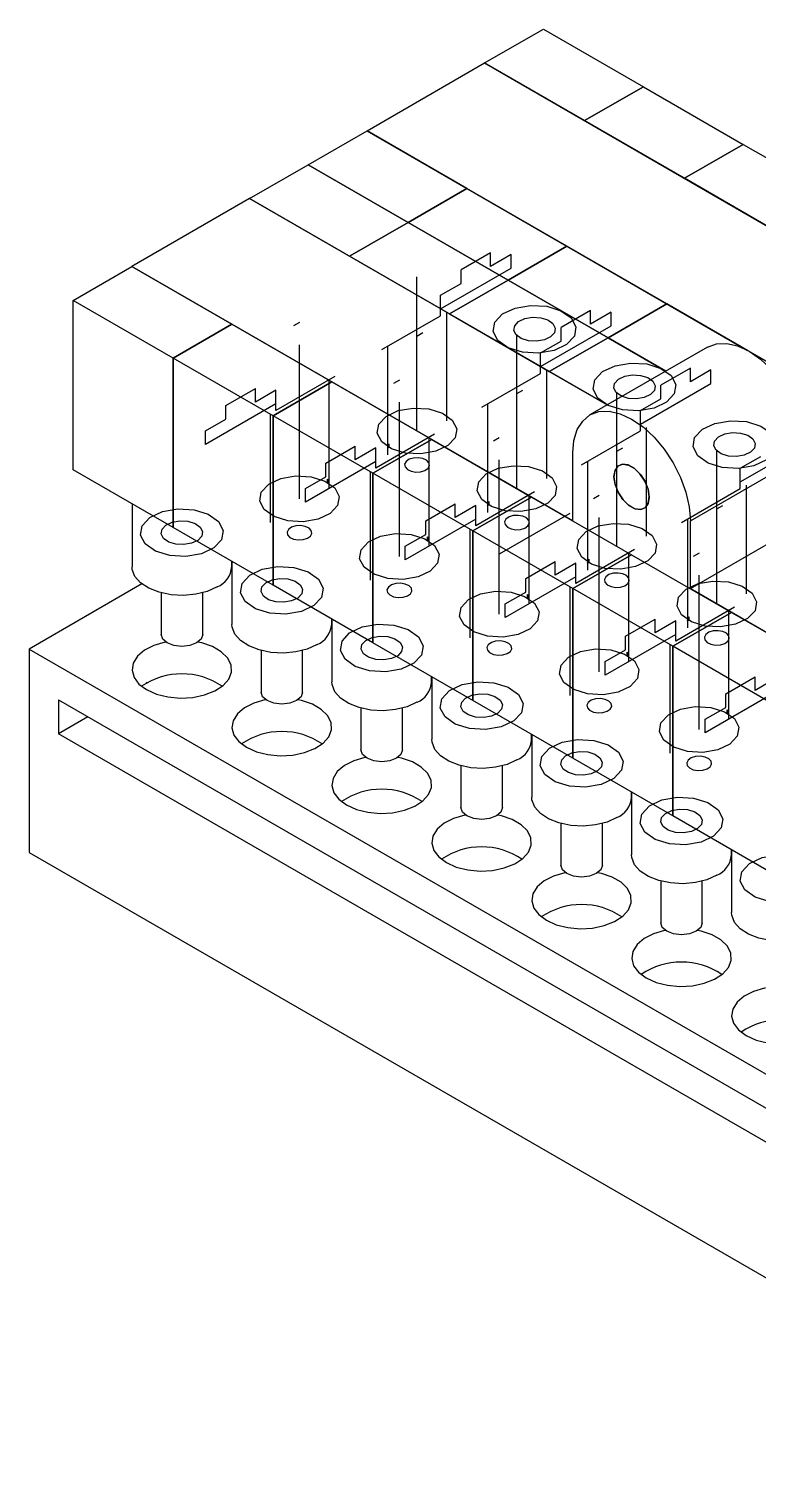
# Model space of a CAD drawing. Header units: millimetres. Extents: x 0 to 1189, y 0 to 841.
# Drawn here: x 576.2 to 663.9, y 266.7 to 441.4 of the extents above; entities that cross this region are included whole.
import ezdxf

# ---------------------------------------------------------------- set-up
doc = ezdxf.new("R2010")
doc.units = ezdxf.units.MM

msp = doc.modelspace()

# ---------------------------------------------------------------- linework, layer by layer
at = {"color": 7, "linetype": 'Continuous', "lineweight": 25}
for p, q in [((631.04, 437.29), (638.12, 441.37)), ((638.12, 441.37), (650.14, 434.43)), ((616.9, 429.12), (631.04, 437.29)), ((631.04, 437.29), (666.65, 416.73)), ((643.06, 430.35), (631.04, 437.29)), ((643.06, 430.35), (650.14, 434.43)), ((650.14, 434.43), (643.06, 430.35)), ((650.14, 434.43), (662.16, 427.49)), ((655.09, 423.41), (643.06, 430.35)), ((609.83, 425.04), (616.9, 429.12)), ((616.9, 429.12), (662.68, 402.69)), ((628.92, 422.18), (616.9, 429.12)), ((662.16, 427.49), (655.09, 423.41)), ((655.09, 423.41), (662.16, 427.49)), ((662.16, 427.49), (666.59, 424.93)), ((602.76, 420.96), (609.83, 425.04)), ((621.85, 418.1), (609.83, 425.04)), ((609.83, 425.04), (621.85, 418.1)), ((666.65, 416.73), (655.09, 423.41)), ((602.76, 420.96), (588.62, 412.8)), ((645.79, 396.12), (602.76, 420.96)), ((602.76, 420.96), (614.78, 414.02)), ((621.85, 418.1), (628.92, 422.18)), ((628.92, 422.18), (621.85, 418.1)), ((640.94, 415.24), (628.92, 422.18)), ((621.85, 418.1), (614.78, 414.02)), ((614.78, 414.02), (621.85, 418.1)), ((633.87, 411.16), (621.85, 418.1)), ((621.85, 418.1), (633.87, 411.16)), ((614.78, 414.02), (626.8, 407.08)), ((640.94, 415.24), (633.87, 411.16)), ((633.87, 411.16), (640.94, 415.24)), ((652.96, 408.31), (640.94, 415.24)), ((581.55, 408.71), (588.62, 412.8)), ((641.65, 382.18), (588.62, 412.8)), ((588.62, 412.8), (600.64, 405.86)), ((626.8, 407.08), (633.87, 411.16)), ((633.87, 411.16), (626.8, 407.08)), ((645.89, 404.22), (633.87, 411.16)), ((633.87, 411.16), (645.89, 404.22)), ((581.55, 388.3), (581.55, 408.71)), ((593.57, 401.77), (581.55, 408.71)), ((626.8, 407.08), (638.82, 400.14)), ((645.89, 404.22), (652.96, 408.31)), ((652.96, 408.31), (645.89, 404.22)), ((662.68, 402.69), (652.96, 408.31)), ((600.64, 405.86), (593.57, 401.77)), ((593.57, 401.77), (600.64, 405.86)), ((600.64, 405.86), (612.66, 398.92)), ((638.82, 400.14), (645.89, 404.22)), ((645.89, 404.22), (638.82, 400.14)), ((652.86, 400.2), (645.89, 404.22)), ((645.89, 404.22), (652.86, 400.2)), ((593.57, 401.77), (593.57, 381.36)), ((605.59, 394.83), (593.57, 401.77)), ((593.57, 381.36), (593.57, 401.77)), ((657.86, 403.09), (643.72, 394.92)), ((663.04, 402.49), (665.69, 400.96)), ((664.99, 401.37), (663.04, 402.49)), ((638.82, 400.14), (645.79, 396.12)), ((605.59, 394.83), (612.66, 398.92)), ((612.66, 398.92), (605.59, 394.83)), ((612.66, 398.92), (624.68, 391.98)), ((605.59, 374.42), (605.59, 394.83)), ((617.61, 387.9), (605.59, 394.83)), ((605.59, 394.83), (605.59, 374.42)), ((617.61, 387.9), (624.68, 391.98)), ((624.68, 391.98), (617.61, 387.9)), ((624.68, 391.98), (636.7, 385.04)), ((641.65, 382.18), (641.65, 390.35)), ((655.79, 382.18), (669.93, 390.35)), ((593.57, 381.36), (581.55, 388.3)), ((629.63, 380.96), (617.61, 387.9)), ((617.61, 367.48), (617.61, 387.9)), ((617.61, 387.9), (617.61, 367.48)), ((588.63, 384.21), (588.63, 376.66)), ((629.63, 380.96), (636.7, 385.04)), ((636.7, 385.04), (629.63, 380.96)), ((636.7, 385.04), (648.72, 378.1)), ((605.59, 374.42), (593.57, 381.36)), ((641.65, 374.02), (629.63, 380.96)), ((629.63, 360.54), (629.63, 380.96)), ((629.63, 380.96), (629.63, 360.54)), ((655.79, 374.02), (655.79, 382.18)), ((655.79, 374.02), (669.93, 382.18)), ((600.63, 376.66), (600.63, 377.28)), ((600.65, 377.27), (600.65, 369.72)), ((648.72, 378.1), (641.65, 374.02)), ((641.65, 374.02), (648.72, 378.1)), ((648.72, 378.1), (660.74, 371.16)), ((589.82, 374.59), (576.24, 366.75)), ((617.61, 367.48), (605.59, 374.42)), ((641.65, 374.02), (641.65, 353.6)), ((641.65, 353.6), (641.65, 374.02)), ((653.67, 367.08), (641.65, 374.02)), ((708.83, 343.4), (655.79, 374.02)), ((592.13, 373.52), (592.13, 368.5)), ((597.13, 368.5), (597.13, 373.52)), ((612.65, 369.72), (612.65, 370.35)), ((612.67, 370.33), (612.67, 362.79)), ((653.67, 367.08), (660.74, 371.16)), ((660.74, 371.16), (653.67, 367.08)), ((660.74, 371.16), (672.76, 364.22)), ((576.24, 366.75), (576.24, 342.26)), ((576.24, 366.75), (707.06, 291.24)), ((629.63, 360.54), (617.61, 367.48)), ((665.69, 360.14), (653.67, 367.08)), ((653.67, 346.66), (653.67, 367.08)), ((653.67, 367.08), (653.67, 346.66)), ((604.15, 366.58), (604.15, 361.56)), ((609.15, 361.56), (609.15, 366.58)), ((624.67, 362.79), (624.67, 363.41)), ((624.69, 363.39), (624.69, 355.85)), ((590.46, 362.71), (590.32, 362.63)), ((579.78, 360.63), (703.52, 289.19)), ((579.78, 360.63), (579.78, 356.55)), ((641.65, 353.6), (629.63, 360.54)), ((583.31, 358.59), (579.78, 356.55)), ((616.17, 359.64), (616.17, 354.62)), ((621.17, 354.62), (621.17, 359.64)), ((703.52, 285.11), (579.78, 356.55)), ((636.69, 355.85), (636.69, 356.47)), ((636.71, 356.45), (636.71, 348.91)), ((653.67, 346.66), (641.65, 353.6)), ((628.19, 352.7), (628.19, 347.68)), ((633.19, 347.68), (633.19, 352.7)), ((648.71, 348.91), (648.71, 349.53)), ((648.73, 349.51), (648.73, 341.97)), ((665.69, 339.72), (653.67, 346.66)), ((640.21, 345.76), (640.21, 340.74)), ((645.21, 340.74), (645.21, 345.76)), ((660.73, 341.97), (660.73, 342.59)), ((660.75, 342.58), (660.75, 335.03)), ((576.24, 342.26), (707.06, 266.74)), ((652.23, 338.82), (652.23, 333.8)), ((657.23, 333.8), (657.23, 338.82))]:
    msp.add_line(p, q, dxfattribs=at)
at = {"color": 7, "linetype": 'Continuous'}
for p, q in [((631.75, 414.43), (628.22, 412.38)), ((631.75, 412.79), (631.75, 414.43)), ((634.23, 414.22), (631.75, 412.79)), ((634.23, 412.59), (634.23, 414.22)), ((625.74, 407.69), (634.23, 412.59)), ((628.22, 410.75), (628.22, 412.38)), ((622.91, 392.99), (622.91, 411.55)), ((625.74, 409.32), (628.22, 410.75)), ((625.74, 407.69), (625.74, 409.32)), ((625.74, 406.87), (625.74, 407.69)), ((626.45, 407.28), (626.45, 394.22)), ((643.77, 407.49), (640.24, 405.45)), ((643.77, 405.85), (643.77, 407.49)), ((646.25, 407.28), (643.77, 405.85)), ((646.25, 405.65), (646.25, 407.28)), ((608.77, 406.06), (608.06, 405.65)), ((618.67, 402.79), (625.74, 406.87)), ((637.76, 400.75), (646.25, 405.65)), ((640.24, 403.81), (640.24, 405.45)), ((622.91, 404.42), (623.62, 404.83)), ((634.93, 386.05), (634.93, 404.61)), ((637.76, 402.38), (640.24, 403.81)), ((608.77, 384.83), (608.77, 403.38)), ((619.38, 403.2), (619.38, 390.13)), ((637.76, 400.75), (637.76, 402.38)), ((630.69, 395.85), (637.76, 399.93)), ((637.76, 399.93), (637.76, 400.75)), ((638.47, 400.34), (638.47, 387.28)), ((655.79, 400.55), (652.26, 398.51)), ((655.79, 398.91), (655.79, 400.55)), ((658.27, 400.34), (655.79, 398.91)), ((658.27, 398.71), (658.27, 400.34)), ((613.01, 399.53), (605.94, 395.44)), ((612.31, 399.12), (612.31, 386.05)), ((620.79, 399.12), (620.08, 398.71)), ((649.78, 393.81), (658.27, 398.71)), ((652.26, 396.87), (652.26, 398.51)), ((599.93, 396.06), (603.47, 398.1)), ((603.47, 396.46), (603.47, 398.1)), ((605.94, 397.89), (603.47, 396.46)), ((605.94, 396.26), (605.94, 397.89)), ((620.79, 377.89), (620.79, 396.44)), ((634.93, 397.49), (635.64, 397.89)), ((646.95, 379.11), (646.95, 397.67)), ((649.78, 395.44), (652.26, 396.87)), ((605.94, 396.26), (597.46, 391.36)), ((599.93, 394.42), (599.93, 396.06)), ((605.23, 395.04), (605.23, 381.97)), ((605.94, 395.44), (605.94, 396.26)), ((631.4, 396.26), (631.4, 383.2)), ((649.78, 393.81), (649.78, 395.44)), ((597.46, 392.99), (599.93, 394.42)), ((597.46, 391.36), (597.46, 392.99)), ((642.71, 388.91), (649.78, 392.99)), ((649.78, 392.99), (649.78, 393.81)), ((650.49, 393.4), (650.49, 380.34)), ((625.03, 392.59), (617.96, 388.5)), ((619.53, 391.45), (619.39, 390.96)), ((619.39, 390.96), (619.53, 391.45)), ((619.53, 391.04), (619.53, 391.45)), ((619.53, 391.45), (619.53, 391.04)), ((624.33, 392.18), (624.33, 379.11)), ((632.81, 392.18), (632.1, 391.77)), ((661.8, 386.87), (670.29, 391.77)), ((611.95, 389.12), (615.49, 391.16)), ((615.49, 389.53), (615.49, 391.16)), ((617.96, 390.95), (615.49, 389.53)), ((617.96, 389.32), (617.96, 390.95)), ((619.39, 390.96), (619.53, 391.04)), ((619.53, 391.04), (619.39, 390.96)), ((632.81, 370.95), (632.81, 389.5)), ((646.95, 390.55), (647.66, 390.95)), ((658.97, 372.17), (658.97, 390.73)), ((661.8, 388.5), (664.28, 389.93)), ((617.96, 389.32), (609.48, 384.42)), ((611.95, 387.48), (611.95, 389.12)), ((617.26, 388.1), (617.26, 375.03)), ((617.96, 388.5), (617.96, 389.32)), ((643.42, 389.32), (643.42, 376.26)), ((661.8, 386.87), (661.8, 388.5)), ((609.48, 386.06), (611.95, 387.48)), ((609.48, 384.42), (609.48, 386.06)), ((612.15, 387.19), (612.29, 386.86)), ((612.15, 386.78), (612.15, 387.19)), ((612.15, 387.19), (612.15, 386.78)), ((612.29, 386.86), (612.15, 387.19)), ((612.29, 386.86), (612.15, 386.78)), ((612.15, 386.78), (612.29, 386.86)), ((654.73, 381.97), (661.8, 386.05)), ((661.8, 386.05), (661.8, 386.87)), ((662.51, 386.46), (662.51, 373.4)), ((623.97, 382.18), (627.51, 384.22)), ((627.51, 382.59), (627.51, 384.22)), ((637.05, 385.65), (629.98, 381.56)), ((631.55, 384.51), (631.41, 384.02)), ((631.41, 384.02), (631.55, 384.51)), ((631.55, 384.1), (631.55, 384.51)), ((631.55, 384.51), (631.55, 384.1)), ((636.35, 385.24), (636.35, 372.17)), ((644.83, 385.24), (644.13, 384.83)), ((629.98, 384.01), (627.51, 382.59)), ((629.98, 382.38), (629.98, 384.01)), ((631.41, 384.02), (631.55, 384.1)), ((631.55, 384.1), (631.41, 384.02)), ((641.3, 383.08), (632.81, 378.18)), ((644.83, 364.01), (644.83, 382.56)), ((658.97, 383.61), (659.68, 384.01)), ((629.98, 382.38), (621.5, 377.48)), ((623.97, 380.54), (623.97, 382.18)), ((629.28, 381.16), (629.28, 368.09)), ((629.98, 381.56), (629.98, 382.38)), ((655.44, 382.38), (655.44, 369.32)), ((621.5, 379.12), (623.97, 380.54)), ((621.5, 377.48), (621.5, 379.12)), ((624.17, 380.25), (624.31, 379.92)), ((624.17, 379.84), (624.17, 380.25)), ((624.17, 380.25), (624.17, 379.84)), ((624.31, 379.92), (624.17, 380.25)), ((624.31, 379.92), (624.17, 379.84)), ((624.17, 379.84), (624.31, 379.92)), ((635.99, 375.24), (639.53, 377.28)), ((639.53, 375.65), (639.53, 377.28)), ((649.08, 378.71), (642, 374.63)), ((643.57, 377.57), (643.43, 377.08)), ((643.43, 377.08), (643.57, 377.57)), ((643.57, 377.16), (643.57, 377.57)), ((643.57, 377.57), (643.57, 377.16)), ((648.37, 378.3), (648.37, 365.23)), ((656.85, 378.3), (656.15, 377.89)), ((642, 377.07), (639.53, 375.65)), ((642, 375.44), (642, 377.07)), ((643.43, 377.08), (643.57, 377.16)), ((643.57, 377.16), (643.43, 377.08)), ((656.85, 357.07), (656.85, 375.62)), ((642, 375.44), (633.52, 370.54)), ((635.99, 373.61), (635.99, 375.24)), ((641.3, 374.22), (641.3, 361.15)), ((642, 374.63), (642, 375.44)), ((633.52, 372.18), (635.99, 373.61)), ((633.52, 370.54), (633.52, 372.18)), ((636.19, 373.31), (636.33, 372.98)), ((636.19, 372.9), (636.19, 373.31)), ((636.19, 373.31), (636.19, 372.9)), ((636.33, 372.98), (636.19, 373.31)), ((636.33, 372.98), (636.19, 372.9)), ((636.19, 372.9), (636.33, 372.98)), ((648.01, 368.3), (651.55, 370.34)), ((651.55, 368.71), (651.55, 370.34)), ((661.1, 371.77), (654.03, 367.69)), ((655.6, 370.63), (655.45, 370.14)), ((655.45, 370.14), (655.6, 370.63)), ((655.45, 370.14), (655.6, 370.22)), ((655.6, 370.22), (655.45, 370.14)), ((655.6, 370.22), (655.6, 370.63)), ((655.6, 370.63), (655.6, 370.22)), ((660.39, 371.36), (660.39, 358.29)), ((654.03, 368.5), (645.54, 363.6)), ((654.03, 370.14), (651.55, 368.71)), ((654.03, 368.5), (654.03, 370.14)), ((654.03, 367.69), (654.03, 368.5)), ((648.01, 366.67), (648.01, 368.3)), ((653.32, 367.28), (653.32, 354.21)), ((645.54, 365.24), (648.01, 366.67)), ((645.54, 363.6), (645.54, 365.24)), ((648.21, 366.37), (648.35, 366.04)), ((648.21, 365.96), (648.21, 366.37)), ((648.21, 366.37), (648.21, 365.96)), ((648.35, 366.04), (648.21, 366.37)), ((648.35, 366.04), (648.21, 365.96)), ((648.21, 365.96), (648.35, 366.04)), ((660.04, 361.36), (663.57, 363.4)), ((663.57, 361.77), (663.57, 363.4)), ((666.05, 361.56), (657.56, 356.66)), ((666.05, 363.2), (663.57, 361.77)), ((660.04, 359.73), (660.04, 361.36)), ((657.56, 358.3), (660.04, 359.73)), ((657.56, 356.66), (657.56, 358.3)), ((660.23, 359.43), (660.37, 359.1)), ((660.23, 359.02), (660.23, 359.43)), ((660.23, 359.43), (660.23, 359.02)), ((660.37, 359.1), (660.23, 359.43)), ((660.37, 359.1), (660.23, 359.02)), ((660.23, 359.02), (660.37, 359.1)), ((576.24, 342.26), (701.75, 269.8))]:
    msp.add_line(p, q, dxfattribs=at)
at = {"color": 7, "linetype": 'Continuous', "flags": 128}
for points in [[(641.47, 406.59), (642.03, 405.52), (641.84, 404.4), (640.91, 403.4), (639.4, 402.69), (637.53, 402.37), (635.59, 402.48), (633.87, 403.01), (632.64, 403.88), (632.08, 404.96), (632.27, 406.08), (633.2, 407.08), (634.71, 407.79), (636.58, 408.11), (638.52, 408), (640.23, 407.47), (641.47, 406.59)], [(639.26, 405.92), (639.54, 405.38), (639.45, 404.82), (638.98, 404.32), (638.23, 403.96), (637.29, 403.8), (636.32, 403.86), (635.46, 404.13), (634.85, 404.56), (634.57, 405.1), (634.66, 405.66), (635.13, 406.16), (635.88, 406.51), (636.81, 406.68), (637.79, 406.62), (638.64, 406.35), (639.26, 405.92)], [(639.26, 405.92), (639.54, 405.38), (639.45, 404.82), (638.98, 404.32), (638.23, 403.96), (637.29, 403.8), (636.32, 403.86), (635.46, 404.13), (634.85, 404.56), (634.57, 405.1), (634.66, 405.66), (635.13, 406.16), (635.88, 406.51), (636.81, 406.68), (637.79, 406.62), (638.64, 406.35), (639.26, 405.92)], [(639.26, 405.92), (639.54, 405.38), (639.45, 404.82), (638.98, 404.32), (638.23, 403.96), (637.29, 403.8), (636.32, 403.86), (635.46, 404.13), (634.85, 404.56), (634.57, 405.1), (634.66, 405.66), (635.13, 406.16), (635.88, 406.51), (636.81, 406.68), (637.79, 406.62), (638.64, 406.35), (639.26, 405.92)], [(653.49, 399.65), (654.05, 398.58), (653.86, 397.46), (652.93, 396.46), (651.42, 395.75), (649.55, 395.43), (647.61, 395.54), (645.89, 396.07), (644.66, 396.94), (644.1, 398.02), (644.29, 399.14), (645.22, 400.14), (646.73, 400.85), (648.6, 401.17), (650.54, 401.06), (652.26, 400.53), (653.49, 399.65)], [(651.28, 398.98), (651.56, 398.44), (651.47, 397.88), (651, 397.38), (650.25, 397.03), (649.31, 396.86), (648.34, 396.92), (647.49, 397.19), (646.87, 397.62), (646.59, 398.16), (646.68, 398.72), (647.15, 399.22), (647.9, 399.57), (648.84, 399.74), (649.81, 399.68), (650.67, 399.41), (651.28, 398.98)], [(651.28, 398.98), (651.56, 398.44), (651.47, 397.88), (651, 397.38), (650.25, 397.03), (649.31, 396.86), (648.34, 396.92), (647.49, 397.19), (646.87, 397.62), (646.59, 398.16), (646.68, 398.72), (647.15, 399.22), (647.9, 399.57), (648.84, 399.74), (649.81, 399.68), (650.67, 399.41), (651.28, 398.98)], [(651.28, 398.98), (651.56, 398.44), (651.47, 397.88), (651, 397.38), (650.25, 397.03), (649.31, 396.86), (648.34, 396.92), (647.49, 397.19), (646.87, 397.62), (646.59, 398.16), (646.68, 398.72), (647.15, 399.22), (647.9, 399.57), (648.84, 399.74), (649.81, 399.68), (650.67, 399.41), (651.28, 398.98)], [(627.15, 394.29), (627.69, 393.26), (627.5, 392.18), (626.62, 391.23), (625.17, 390.55), (623.37, 390.23), (621.51, 390.34), (619.86, 390.85), (618.67, 391.69), (618.13, 392.73), (618.32, 393.8), (619.21, 394.75), (620.66, 395.44), (622.45, 395.75), (624.32, 395.64), (625.97, 395.13), (627.15, 394.29)], [(665.51, 392.72), (666.07, 391.64), (665.88, 390.52), (664.95, 389.52), (663.44, 388.81), (661.58, 388.49), (659.63, 388.6), (657.92, 389.13), (656.68, 390.01), (656.12, 391.08), (656.31, 392.2), (657.24, 393.2), (658.75, 393.91), (660.62, 394.23), (662.56, 394.12), (664.28, 393.59), (665.51, 392.72)], [(663.3, 392.04), (663.58, 391.5), (663.49, 390.94), (663.03, 390.44), (662.27, 390.09), (661.34, 389.92), (660.37, 389.98), (659.51, 390.25), (658.89, 390.68), (658.61, 391.22), (658.71, 391.78), (659.17, 392.28), (659.92, 392.63), (660.86, 392.8), (661.83, 392.74), (662.69, 392.47), (663.3, 392.04)], [(663.3, 392.04), (663.58, 391.5), (663.49, 390.94), (663.03, 390.44), (662.27, 390.09), (661.34, 389.92), (660.37, 389.98), (659.51, 390.25), (658.89, 390.68), (658.61, 391.22), (658.71, 391.78), (659.17, 392.28), (659.92, 392.63), (660.86, 392.8), (661.83, 392.74), (662.69, 392.47), (663.3, 392.04)], [(663.3, 392.04), (663.58, 391.5), (663.49, 390.94), (663.03, 390.44), (662.27, 390.09), (661.34, 389.92), (660.37, 389.98), (659.51, 390.25), (658.89, 390.68), (658.61, 391.22), (658.71, 391.78), (659.17, 392.28), (659.92, 392.63), (660.86, 392.8), (661.83, 392.74), (662.69, 392.47), (663.3, 392.04)], [(623.62, 389.67), (623.06, 389.77), (622.47, 389.74), (621.96, 389.58), (621.59, 389.32), (621.42, 388.99), (621.48, 388.66), (621.75, 388.36), (622.21, 388.15), (622.77, 388.05), (623.35, 388.08), (623.87, 388.24), (624.24, 388.5), (624.41, 388.83), (624.35, 389.16), (624.07, 389.46), (623.62, 389.67)], [(639.17, 387.35), (639.71, 386.32), (639.52, 385.24), (638.64, 384.29), (637.19, 383.61), (635.39, 383.29), (633.53, 383.4), (631.88, 383.91), (630.69, 384.75), (630.16, 385.79), (630.34, 386.86), (631.23, 387.82), (632.68, 388.5), (634.47, 388.81), (636.34, 388.7), (637.99, 388.19), (639.17, 387.35)], [(604.53, 383.53), (603.99, 384.56), (604.18, 385.64), (605.07, 386.59), (606.52, 387.27), (608.31, 387.59), (610.17, 387.48), (611.82, 386.97), (613.01, 386.13), (613.55, 385.09), (613.36, 384.02), (612.47, 383.07), (611.02, 382.38), (609.23, 382.07), (607.37, 382.18), (605.72, 382.69), (604.53, 383.53)], [(590.21, 379.39), (589.65, 380.47), (589.85, 381.59), (590.77, 382.58), (592.28, 383.3), (594.15, 383.62), (596.09, 383.51), (597.81, 382.97), (599.04, 382.1), (599.61, 381.02), (599.41, 379.9), (598.49, 378.91), (596.98, 378.2), (595.11, 377.87), (593.17, 377.99), (591.45, 378.52), (590.21, 379.39)], [(635.64, 382.73), (635.08, 382.83), (634.49, 382.8), (633.98, 382.64), (633.61, 382.38), (633.44, 382.05), (633.5, 381.72), (633.78, 381.42), (634.23, 381.21), (634.79, 381.11), (635.37, 381.14), (635.89, 381.3), (636.26, 381.56), (636.43, 381.89), (636.37, 382.22), (636.09, 382.52), (635.64, 382.73)], [(592.42, 380.07), (592.14, 380.61), (592.24, 381.17), (592.7, 381.66), (593.45, 382.02), (594.39, 382.18), (595.36, 382.13), (596.22, 381.86), (596.84, 381.42), (597.12, 380.89), (597.02, 380.32), (596.56, 379.83), (595.8, 379.47), (594.87, 379.31), (593.9, 379.37), (593.04, 379.63), (592.42, 380.07)], [(592.42, 380.07), (592.14, 380.61), (592.24, 381.17), (592.7, 381.66), (593.45, 382.02), (594.39, 382.18), (595.36, 382.13), (596.22, 381.86), (596.84, 381.42), (597.12, 380.89), (597.02, 380.32), (596.56, 379.83), (595.8, 379.47), (594.87, 379.31), (593.9, 379.37), (593.04, 379.63), (592.42, 380.07)], [(592.42, 380.07), (592.14, 380.61), (592.24, 381.17), (592.7, 381.66), (593.45, 382.02), (594.39, 382.18), (595.36, 382.13), (596.22, 381.86), (596.84, 381.42), (597.12, 380.89), (597.02, 380.32), (596.56, 379.83), (595.8, 379.47), (594.87, 379.31), (593.9, 379.37), (593.04, 379.63), (592.42, 380.07)], [(608.07, 379.98), (608.63, 379.88), (609.21, 379.92), (609.72, 380.08), (610.09, 380.34), (610.26, 380.66), (610.2, 381), (609.93, 381.3), (609.47, 381.51), (608.91, 381.61), (608.33, 381.57), (607.82, 381.41), (607.45, 381.15), (607.28, 380.83), (607.34, 380.49), (607.61, 380.19), (608.07, 379.98)], [(651.19, 380.41), (651.73, 379.38), (651.54, 378.3), (650.66, 377.35), (649.21, 376.67), (647.41, 376.36), (645.55, 376.46), (643.9, 376.98), (642.72, 377.81), (642.18, 378.85), (642.36, 379.92), (643.25, 380.88), (644.7, 381.56), (646.49, 381.87), (648.36, 381.76), (650.01, 381.25), (651.19, 380.41)], [(616.55, 376.59), (616.01, 377.62), (616.2, 378.7), (617.09, 379.65), (618.54, 380.34), (620.33, 380.65), (622.19, 380.54), (623.84, 380.03), (625.03, 379.19), (625.57, 378.15), (625.38, 377.08), (624.49, 376.13), (623.04, 375.44), (621.25, 375.13), (619.39, 375.24), (617.74, 375.75), (616.55, 376.59)], [(602.23, 372.45), (601.67, 373.53), (601.87, 374.65), (602.79, 375.64), (604.3, 376.36), (606.17, 376.68), (608.11, 376.57), (609.83, 376.03), (611.06, 375.16), (611.63, 374.08), (611.43, 372.96), (610.51, 371.97), (609, 371.26), (607.13, 370.93), (605.19, 371.05), (603.47, 371.58), (602.23, 372.45)], [(647.66, 375.8), (647.1, 375.89), (646.52, 375.86), (646, 375.7), (645.63, 375.44), (645.46, 375.11), (645.52, 374.78), (645.8, 374.48), (646.25, 374.27), (646.81, 374.17), (647.39, 374.2), (647.91, 374.36), (648.28, 374.62), (648.45, 374.95), (648.39, 375.28), (648.11, 375.58), (647.66, 375.8)], [(604.44, 373.13), (604.16, 373.67), (604.26, 374.23), (604.72, 374.73), (605.48, 375.08), (606.41, 375.24), (607.38, 375.19), (608.24, 374.92), (608.86, 374.49), (609.14, 373.95), (609.04, 373.39), (608.58, 372.89), (607.82, 372.53), (606.89, 372.37), (605.92, 372.43), (605.06, 372.69), (604.44, 373.13)], [(604.44, 373.13), (604.16, 373.67), (604.26, 374.23), (604.72, 374.73), (605.48, 375.08), (606.41, 375.24), (607.38, 375.19), (608.24, 374.92), (608.86, 374.49), (609.14, 373.95), (609.04, 373.39), (608.58, 372.89), (607.82, 372.53), (606.89, 372.37), (605.92, 372.43), (605.06, 372.69), (604.44, 373.13)], [(604.44, 373.13), (604.16, 373.67), (604.26, 374.23), (604.72, 374.73), (605.48, 375.08), (606.41, 375.24), (607.38, 375.19), (608.24, 374.92), (608.86, 374.49), (609.14, 373.95), (609.04, 373.39), (608.58, 372.89), (607.82, 372.53), (606.89, 372.37), (605.92, 372.43), (605.06, 372.69), (604.44, 373.13)], [(620.09, 373.04), (620.65, 372.94), (621.23, 372.98), (621.75, 373.14), (622.12, 373.4), (622.28, 373.72), (622.23, 374.06), (621.95, 374.36), (621.5, 374.57), (620.93, 374.67), (620.35, 374.63), (619.84, 374.47), (619.47, 374.21), (619.3, 373.89), (619.36, 373.55), (619.63, 373.26), (620.09, 373.04)], [(628.57, 369.65), (628.03, 370.68), (628.22, 371.76), (629.11, 372.71), (630.56, 373.4), (632.35, 373.71), (634.22, 373.6), (635.86, 373.09), (637.05, 372.25), (637.59, 371.21), (637.4, 370.14), (636.52, 369.19), (635.07, 368.5), (633.27, 368.19), (631.41, 368.3), (629.76, 368.81), (628.57, 369.65)], [(663.21, 373.47), (663.75, 372.44), (663.57, 371.36), (662.68, 370.41), (661.23, 369.73), (659.43, 369.42), (657.57, 369.52), (655.92, 370.04), (654.74, 370.87), (654.2, 371.91), (654.38, 372.98), (655.27, 373.94), (656.72, 374.62), (658.51, 374.93), (660.38, 374.82), (662.03, 374.31), (663.21, 373.47)], [(614.25, 365.51), (613.69, 366.59), (613.89, 367.71), (614.81, 368.7), (616.32, 369.42), (618.19, 369.74), (620.13, 369.63), (621.85, 369.1), (623.08, 368.22), (623.65, 367.14), (623.45, 366.02), (622.53, 365.03), (621.02, 364.32), (619.15, 363.99), (617.21, 364.11), (615.49, 364.64), (614.25, 365.51)], [(659.68, 368.86), (659.12, 368.95), (658.54, 368.92), (658.02, 368.76), (657.65, 368.5), (657.48, 368.17), (657.54, 367.84), (657.82, 367.54), (658.27, 367.33), (658.83, 367.23), (659.41, 367.26), (659.93, 367.42), (660.3, 367.68), (660.47, 368.01), (660.41, 368.34), (660.13, 368.64), (659.68, 368.86)], [(616.46, 366.19), (616.18, 366.73), (616.28, 367.29), (616.74, 367.79), (617.5, 368.14), (618.43, 368.3), (619.4, 368.25), (620.26, 367.98), (620.88, 367.55), (621.16, 367.01), (621.06, 366.45), (620.6, 365.95), (619.84, 365.59), (618.91, 365.43), (617.94, 365.49), (617.08, 365.75), (616.46, 366.19)], [(616.46, 366.19), (616.18, 366.73), (616.28, 367.29), (616.74, 367.79), (617.5, 368.14), (618.43, 368.3), (619.4, 368.25), (620.26, 367.98), (620.88, 367.55), (621.16, 367.01), (621.06, 366.45), (620.6, 365.95), (619.84, 365.59), (618.91, 365.43), (617.94, 365.49), (617.08, 365.75), (616.46, 366.19)], [(616.46, 366.19), (616.18, 366.73), (616.28, 367.29), (616.74, 367.79), (617.5, 368.14), (618.43, 368.3), (619.4, 368.25), (620.26, 367.98), (620.88, 367.55), (621.16, 367.01), (621.06, 366.45), (620.6, 365.95), (619.84, 365.59), (618.91, 365.43), (617.94, 365.49), (617.08, 365.75), (616.46, 366.19)], [(632.11, 366.1), (632.67, 366), (633.25, 366.04), (633.77, 366.2), (634.14, 366.46), (634.3, 366.78), (634.25, 367.12), (633.97, 367.42), (633.52, 367.63), (632.96, 367.73), (632.37, 367.69), (631.86, 367.53), (631.49, 367.27), (631.32, 366.95), (631.38, 366.61), (631.65, 366.32), (632.11, 366.1)], [(640.59, 362.71), (640.05, 363.74), (640.24, 364.82), (641.13, 365.77), (642.58, 366.46), (644.37, 366.77), (646.24, 366.66), (647.89, 366.15), (649.07, 365.31), (649.61, 364.28), (649.42, 363.2), (648.54, 362.25), (647.09, 361.56), (645.29, 361.25), (643.43, 361.36), (641.78, 361.87), (640.59, 362.71)], [(626.28, 358.57), (625.71, 359.65), (625.91, 360.77), (626.83, 361.76), (628.34, 362.48), (630.21, 362.8), (632.15, 362.69), (633.87, 362.16), (635.11, 361.28), (635.67, 360.21), (635.47, 359.08), (634.55, 358.09), (633.04, 357.38), (631.17, 357.06), (629.23, 357.17), (627.51, 357.7), (626.28, 358.57)], [(628.48, 359.25), (628.2, 359.79), (628.3, 360.35), (628.76, 360.85), (629.52, 361.2), (630.45, 361.37), (631.42, 361.31), (632.28, 361.04), (632.9, 360.61), (633.18, 360.07), (633.08, 359.51), (632.62, 359.01), (631.86, 358.65), (630.93, 358.49), (629.96, 358.55), (629.1, 358.81), (628.48, 359.25)], [(628.48, 359.25), (628.2, 359.79), (628.3, 360.35), (628.76, 360.85), (629.52, 361.2), (630.45, 361.37), (631.42, 361.31), (632.28, 361.04), (632.9, 360.61), (633.18, 360.07), (633.08, 359.51), (632.62, 359.01), (631.86, 358.65), (630.93, 358.49), (629.96, 358.55), (629.1, 358.81), (628.48, 359.25)], [(628.48, 359.25), (628.2, 359.79), (628.3, 360.35), (628.76, 360.85), (629.52, 361.2), (630.45, 361.37), (631.42, 361.31), (632.28, 361.04), (632.9, 360.61), (633.18, 360.07), (633.08, 359.51), (632.62, 359.01), (631.86, 358.65), (630.93, 358.49), (629.96, 358.55), (629.1, 358.81), (628.48, 359.25)], [(644.13, 359.16), (644.69, 359.07), (645.27, 359.1), (645.79, 359.26), (646.16, 359.52), (646.33, 359.84), (646.27, 360.18), (645.99, 360.48), (645.54, 360.69), (644.98, 360.79), (644.39, 360.76), (643.88, 360.6), (643.51, 360.33), (643.34, 360.01), (643.4, 359.67), (643.68, 359.38), (644.13, 359.16)], [(652.62, 355.77), (652.08, 356.8), (652.26, 357.88), (653.15, 358.83), (654.6, 359.52), (656.39, 359.83), (658.26, 359.72), (659.91, 359.21), (661.09, 358.37), (661.63, 357.34), (661.44, 356.26), (660.56, 355.31), (659.11, 354.62), (657.31, 354.31), (655.45, 354.42), (653.8, 354.93), (652.62, 355.77)], [(638.3, 351.63), (637.73, 352.71), (637.93, 353.83), (638.85, 354.83), (640.36, 355.54), (642.23, 355.86), (644.17, 355.75), (645.89, 355.22), (647.13, 354.34), (647.69, 353.27), (647.49, 352.15), (646.57, 351.15), (645.06, 350.44), (643.19, 350.12), (641.25, 350.23), (639.53, 350.76), (638.3, 351.63)], [(640.5, 352.31), (640.22, 352.85), (640.32, 353.41), (640.78, 353.91), (641.54, 354.26), (642.47, 354.43), (643.44, 354.37), (644.3, 354.1), (644.92, 353.67), (645.2, 353.13), (645.1, 352.57), (644.64, 352.07), (643.88, 351.71), (642.95, 351.55), (641.98, 351.61), (641.12, 351.88), (640.5, 352.31)], [(640.5, 352.31), (640.22, 352.85), (640.32, 353.41), (640.78, 353.91), (641.54, 354.26), (642.47, 354.43), (643.44, 354.37), (644.3, 354.1), (644.92, 353.67), (645.2, 353.13), (645.1, 352.57), (644.64, 352.07), (643.88, 351.71), (642.95, 351.55), (641.98, 351.61), (641.12, 351.88), (640.5, 352.31)], [(640.5, 352.31), (640.22, 352.85), (640.32, 353.41), (640.78, 353.91), (641.54, 354.26), (642.47, 354.43), (643.44, 354.37), (644.3, 354.1), (644.92, 353.67), (645.2, 353.13), (645.1, 352.57), (644.64, 352.07), (643.88, 351.71), (642.95, 351.55), (641.98, 351.61), (641.12, 351.88), (640.5, 352.31)], [(656.15, 352.22), (656.71, 352.13), (657.29, 352.16), (657.81, 352.32), (658.18, 352.58), (658.35, 352.9), (658.29, 353.24), (658.01, 353.54), (657.56, 353.75), (657, 353.85), (656.41, 353.82), (655.9, 353.66), (655.53, 353.39), (655.36, 353.07), (655.42, 352.73), (655.7, 352.44), (656.15, 352.22)], [(650.32, 344.69), (649.76, 345.77), (649.95, 346.89), (650.87, 347.89), (652.38, 348.6), (654.25, 348.92), (656.19, 348.81), (657.91, 348.28), (659.15, 347.4), (659.71, 346.33), (659.51, 345.21), (658.59, 344.21), (657.08, 343.5), (655.21, 343.18), (653.27, 343.29), (651.55, 343.82), (650.32, 344.69)], [(652.52, 345.37), (652.24, 345.91), (652.34, 346.47), (652.8, 346.97), (653.56, 347.32), (654.49, 347.49), (655.46, 347.43), (656.32, 347.16), (656.94, 346.73), (657.22, 346.19), (657.12, 345.63), (656.66, 345.13), (655.91, 344.78), (654.97, 344.61), (654, 344.67), (653.14, 344.94), (652.52, 345.37)], [(652.52, 345.37), (652.24, 345.91), (652.34, 346.47), (652.8, 346.97), (653.56, 347.32), (654.49, 347.49), (655.46, 347.43), (656.32, 347.16), (656.94, 346.73), (657.22, 346.19), (657.12, 345.63), (656.66, 345.13), (655.91, 344.78), (654.97, 344.61), (654, 344.67), (653.14, 344.94), (652.52, 345.37)], [(652.52, 345.37), (652.24, 345.91), (652.34, 346.47), (652.8, 346.97), (653.56, 347.32), (654.49, 347.49), (655.46, 347.43), (656.32, 347.16), (656.94, 346.73), (657.22, 346.19), (657.12, 345.63), (656.66, 345.13), (655.91, 344.78), (654.97, 344.61), (654, 344.67), (653.14, 344.94), (652.52, 345.37)], [(662.34, 337.76), (661.78, 338.83), (661.97, 339.95), (662.89, 340.95), (664.41, 341.66), (666.27, 341.98), (668.21, 341.87), (669.93, 341.34), (671.17, 340.47), (671.73, 339.39), (671.53, 338.27), (670.61, 337.27), (669.1, 336.56), (667.23, 336.24), (665.29, 336.35), (663.57, 336.88), (662.34, 337.76)]]:
    msp.add_lwpolyline(points, dxfattribs=at)
at = {"color": 7, "linetype": 'Continuous', "lineweight": 25, "flags": 128}
for points in [[(657.86, 403.09), (658.94, 403.48), (660.16, 403.53), (661.48, 403.23), (662.86, 402.59), (664.24, 401.64), (665.57, 400.41), (666.79, 398.95), (667.86, 397.32), (668.74, 395.57), (669.4, 393.78), (669.8, 392.02), (669.93, 390.35)], [(641.65, 390.35), (641.79, 391.86), (642.19, 393.16), (642.84, 394.19), (643.72, 394.92), (644.79, 395.32), (646.02, 395.37), (647.34, 395.07), (648.72, 394.43), (650.1, 393.48), (651.43, 392.25), (652.65, 390.79), (653.72, 389.15), (654.6, 387.41), (655.25, 385.62), (655.66, 383.85), (655.79, 382.18)], [(646.6, 387.49), (646.73, 388.25), (647.1, 388.78), (647.66, 389), (648.35, 388.89), (649.09, 388.46), (649.78, 387.77), (650.35, 386.9), (650.72, 385.95), (650.84, 385.04), (650.72, 384.28), (650.35, 383.75), (649.78, 383.53), (649.09, 383.64), (648.35, 384.06), (647.66, 384.75), (647.1, 385.63), (646.73, 386.58), (646.6, 387.49)], [(650.7, 386.02), (650.31, 386.97), (649.73, 387.83), (649.04, 388.5), (648.3, 388.91), (647.61, 388.99), (647.06, 388.75), (646.71, 388.2), (646.6, 387.42), (646.75, 386.51), (647.13, 385.56), (647.71, 384.7), (648.41, 384.02), (649.14, 383.62), (649.83, 383.54), (650.38, 383.78), (650.73, 384.32), (650.84, 385.1), (650.7, 386.02)], [(598.87, 374.22), (597.68, 373.68), (596.3, 373.34), (594.82, 373.2), (593.32, 373.28), (591.9, 373.58), (590.66, 374.07), (589.67, 374.72), (588.98, 375.49), (588.65, 376.34), (588.63, 376.66)], [(596.4, 367.48), (595.58, 367.17), (594.63, 367.06), (593.67, 367.17), (592.86, 367.48), (592.32, 367.95), (592.13, 368.5)], [(597.13, 368.5), (596.94, 367.95), (596.4, 367.48)], [(610.89, 367.28), (609.7, 366.74), (608.32, 366.4), (606.84, 366.26), (605.34, 366.34), (603.92, 366.64), (602.68, 367.13), (601.69, 367.78), (601, 368.55), (600.68, 369.4), (600.65, 369.72)], [(592.69, 367.58), (592.6, 367.56), (591.26, 367.17), (590.13, 366.6), (589.28, 365.88), (588.77, 365.06), (588.63, 364.2), (588.87, 363.34), (589.46, 362.54), (590.39, 361.86)], [(590.39, 361.86), (591.57, 361.32), (592.95, 360.98), (594.44, 360.84), (595.94, 360.92), (597.35, 361.22), (598.6, 361.71), (599.59, 362.36), (600.27, 363.13), (600.6, 363.98), (600.55, 364.85), (600.13, 365.68), (599.37, 366.43), (598.31, 367.04), (597.01, 367.48), (596.56, 367.58)], [(608.42, 360.54), (607.61, 360.23), (606.65, 360.12), (605.69, 360.23), (604.88, 360.54), (604.34, 361.01), (604.15, 361.56)], [(609.15, 361.56), (608.96, 361.01), (608.42, 360.54)], [(622.91, 360.34), (621.72, 359.8), (620.34, 359.46), (618.86, 359.32), (617.36, 359.4), (615.95, 359.7), (614.7, 360.19), (613.71, 360.84), (613.02, 361.61), (612.7, 362.46), (612.67, 362.79)], [(604.72, 360.64), (604.62, 360.62), (603.28, 360.23), (602.15, 359.66), (601.3, 358.94), (600.79, 358.12), (600.65, 357.26), (600.89, 356.4), (601.48, 355.6), (602.41, 354.92)], [(602.41, 354.92), (603.59, 354.38), (604.97, 354.04), (606.46, 353.9), (607.96, 353.99), (609.37, 354.28), (610.62, 354.77), (611.61, 355.42), (612.29, 356.19), (612.62, 357.04), (612.57, 357.91), (612.16, 358.74), (611.39, 359.49), (610.33, 360.1), (609.03, 360.54), (608.58, 360.64)], [(620.44, 353.6), (619.63, 353.29), (618.67, 353.18), (617.71, 353.29), (616.9, 353.6), (616.36, 354.07), (616.17, 354.62)], [(621.17, 354.62), (620.98, 354.07), (620.44, 353.6)], [(634.93, 353.4), (633.74, 352.86), (632.36, 352.52), (630.88, 352.38), (629.38, 352.47), (627.97, 352.76), (626.72, 353.25), (625.73, 353.9), (625.05, 354.67), (624.72, 355.52), (624.69, 355.85)], [(616.74, 353.71), (616.64, 353.69), (615.3, 353.29), (614.17, 352.72), (613.32, 352), (612.81, 351.18), (612.67, 350.32), (612.91, 349.46), (613.51, 348.66), (614.43, 347.98)], [(614.43, 347.98), (615.62, 347.44), (617, 347.1), (618.48, 346.96), (619.98, 347.05), (621.39, 347.34), (622.64, 347.83), (623.63, 348.48), (624.31, 349.25), (624.64, 350.1), (624.6, 350.97), (624.18, 351.8), (623.41, 352.55), (622.35, 353.16), (621.05, 353.61), (620.6, 353.71)], [(632.46, 346.66), (631.65, 346.35), (630.69, 346.24), (629.73, 346.35), (628.92, 346.66), (628.38, 347.13), (628.19, 347.68)], [(633.19, 347.68), (633, 347.13), (632.46, 346.66)], [(646.95, 346.46), (645.77, 345.92), (644.39, 345.58), (642.9, 345.44), (641.4, 345.53), (639.99, 345.82), (638.74, 346.31), (637.75, 346.96), (637.07, 347.73), (636.74, 348.58), (636.71, 348.91)], [(628.76, 346.77), (628.66, 346.75), (627.32, 346.35), (626.19, 345.78), (625.34, 345.06), (624.83, 344.24), (624.69, 343.38), (624.93, 342.52), (625.53, 341.72), (626.45, 341.04)], [(626.45, 341.04), (627.64, 340.51), (629.02, 340.16), (630.5, 340.02), (632, 340.11), (633.41, 340.4), (634.66, 340.89), (635.65, 341.54), (636.34, 342.31), (636.66, 343.16), (636.62, 344.03), (636.2, 344.86), (635.43, 345.61), (634.37, 346.22), (633.07, 346.67), (632.62, 346.77)], [(644.48, 339.72), (643.67, 339.41), (642.71, 339.3), (641.75, 339.41), (640.94, 339.72), (640.4, 340.19), (640.21, 340.74)], [(645.21, 340.74), (645.02, 340.19), (644.48, 339.72)], [(658.97, 339.52), (657.79, 338.99), (656.41, 338.64), (654.92, 338.5), (653.42, 338.59), (652.01, 338.88), (650.76, 339.37), (649.77, 340.02), (649.09, 340.79), (648.76, 341.64), (648.73, 341.97)], [(640.78, 339.83), (640.68, 339.81), (639.34, 339.41), (638.21, 338.84), (637.37, 338.12), (636.86, 337.3), (636.71, 336.44), (636.95, 335.58), (637.55, 334.78), (638.47, 334.1)], [(638.47, 334.1), (639.66, 333.57), (641.04, 333.22), (642.52, 333.09), (644.02, 333.17), (645.44, 333.46), (646.68, 333.95), (647.67, 334.6), (648.36, 335.37), (648.68, 336.22), (648.64, 337.09), (648.22, 337.92), (647.45, 338.67), (646.39, 339.28), (645.09, 339.73), (644.64, 339.83)], [(656.5, 332.78), (655.69, 332.47), (654.73, 332.36), (653.78, 332.47), (652.96, 332.78), (652.42, 333.25), (652.23, 333.8)], [(657.23, 333.8), (657.04, 333.25), (656.5, 332.78)], [(671, 332.58), (669.81, 332.05), (668.43, 331.7), (666.94, 331.57), (665.44, 331.65), (664.03, 331.94), (662.79, 332.43), (661.79, 333.08), (661.11, 333.85), (660.78, 334.7), (660.75, 335.03)], [(652.8, 332.89), (652.7, 332.87), (651.36, 332.47), (650.23, 331.9), (649.39, 331.18), (648.88, 330.36), (648.74, 329.5), (648.97, 328.64), (649.57, 327.84), (650.49, 327.16)], [(650.49, 327.16), (651.68, 326.63), (653.06, 326.28), (654.54, 326.15), (656.04, 326.23), (657.46, 326.52), (658.7, 327.01), (659.69, 327.66), (660.38, 328.43), (660.71, 329.28), (660.66, 330.15), (660.24, 330.98), (659.47, 331.73), (658.41, 332.34), (657.11, 332.79), (656.67, 332.89)], [(664.82, 325.95), (664.72, 325.93), (663.38, 325.53), (662.25, 324.96), (661.41, 324.24), (660.9, 323.42), (660.76, 322.56), (660.99, 321.7), (661.59, 320.91), (662.51, 320.22)], [(662.51, 320.22), (663.7, 319.69), (665.08, 319.34), (666.56, 319.21), (668.06, 319.29), (669.48, 319.58), (670.72, 320.07), (671.72, 320.72), (672.4, 321.5), (672.73, 322.34), (672.68, 323.21), (672.26, 324.04), (671.49, 324.79), (670.43, 325.41), (669.14, 325.85), (668.69, 325.95)]]:
    msp.add_lwpolyline(points, dxfattribs=at)
at = {"color": 7, "linetype": 'Continuous', "lineweight": 25}
for centre, radius, start, end in [((597.75, 376.88), 2.89, 292.8864, 355.7934), ((609.77, 369.94), 2.89, 292.8864, 355.7934), ((594.63, 355.16), 8.6, 55.682, 124.318), ((621.79, 363), 2.89, 292.8864, 355.7934), ((606.65, 348.22), 8.6, 55.682, 124.318), ((633.81, 356.06), 2.89, 292.8864, 355.7934), ((618.67, 341.28), 8.6, 55.682, 124.318), ((645.83, 349.12), 2.89, 292.8864, 355.7934), ((630.69, 334.34), 8.6, 55.682, 124.318), ((657.85, 342.18), 2.89, 292.8864, 355.7934), ((642.71, 327.4), 8.6, 55.682, 124.318), ((654.73, 320.47), 8.6, 55.682, 124.318), ((666.75, 313.53), 8.6, 55.682, 124.318)]:
    msp.add_arc(centre, radius, start, end, dxfattribs=at)

doc.saveas('drawing.dxf')
